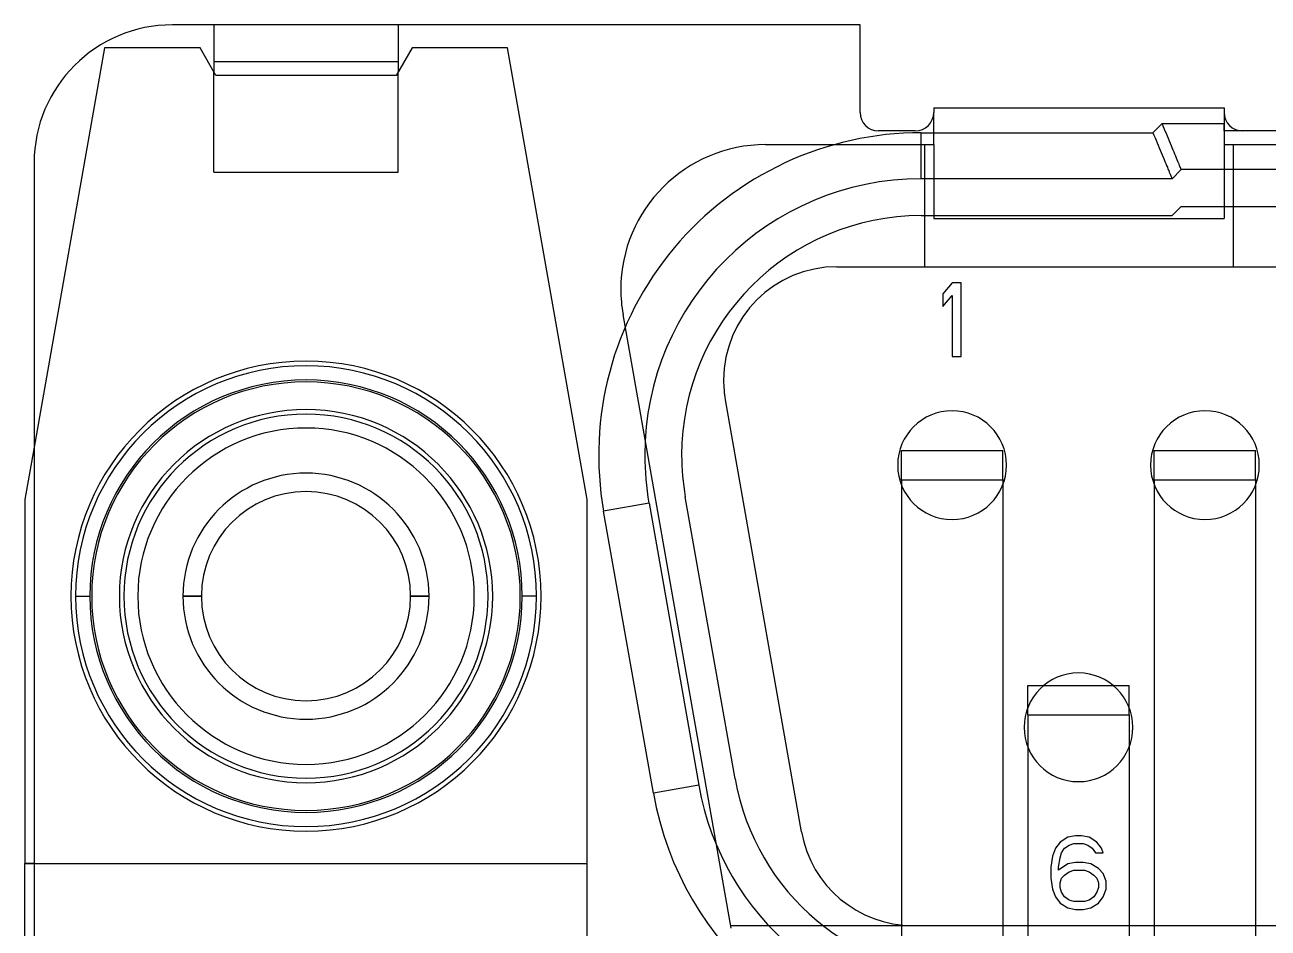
# Model space of a CAD drawing. Header units: millimetres. Extents: x -15.5 to 15.5, y -10.6 to 6.2.
# Drawn here: x -15.55 to -2.06, y -3.6 to 6.2 of the extents above; entities that cross this region are included whole.
import ezdxf

# ---------------------------------------------------------------- set-up
doc = ezdxf.new("R2010")
doc.units = ezdxf.units.MM
doc.layers.add('MAIN-1', color=7, linetype='Continuous')
doc.layers.add('MAIN-2', color=7, linetype='Continuous')

# ---------------------------------------------------------------- blocks, each defined once
blk = doc.blocks.new('D-Sub 1-338168-2 Front')
at = {"layer": 'MAIN-1'}
for p, q in [((6.01, 13.5), (-1.45, 13.5)), ((6.01, 12.55), (6.01, 13.5)), ((6.81, 12.6), (9.96, 12.6)), ((6.81, 12.6), (6.81, 12.55)), ((9.96, 12.6), (9.96, 12.55)), ((9.188, 12.33), (9.288, 12.43)), ((9.288, 12.43), (9.96, 12.43)), ((9.299, 12.402), (9.288, 12.43)), ((9.96, 12.35), (9.96, 12.43)), ((6.61, 12.35), (6.21, 12.35)), ((6.675, 12.33), (9.188, 12.33)), ((6.675, 11.83), (6.675, 12.33)), ((9.188, 12.33), (9.199, 12.302)), ((9.199, 12.302), (9.211, 12.275)), ((9.211, 12.275), (9.222, 12.247)), ((9.311, 12.375), (9.299, 12.402)), ((9.322, 12.347), (9.311, 12.375)), ((9.334, 12.32), (9.322, 12.347)), ((9.345, 12.293), (9.334, 12.32)), ((9.356, 12.266), (9.345, 12.293)), ((10.76, 12.35), (9.96, 12.35)), ((9.222, 12.247), (9.234, 12.22)), ((9.234, 12.22), (9.245, 12.193)), ((9.245, 12.193), (9.256, 12.166)), ((9.256, 12.166), (9.267, 12.139)), ((9.267, 12.139), (9.278, 12.113)), ((9.367, 12.239), (9.356, 12.266)), ((9.378, 12.213), (9.367, 12.239)), ((9.388, 12.188), (9.378, 12.213)), ((9.398, 12.164), (9.388, 12.188)), ((9.408, 12.14), (9.398, 12.164)), ((9.418, 12.117), (9.408, 12.14)), ((9.278, 12.113), (9.288, 12.088)), ((9.288, 12.088), (9.298, 12.064)), ((9.298, 12.064), (9.308, 12.04)), ((9.308, 12.04), (9.318, 12.017)), ((9.318, 12.017), (9.327, 11.995)), ((9.427, 12.095), (9.418, 12.117)), ((9.435, 12.074), (9.427, 12.095)), ((9.444, 12.054), (9.435, 12.074)), ((9.451, 12.035), (9.444, 12.054)), ((9.459, 12.018), (9.451, 12.035)), ((9.465, 12.002), (9.459, 12.018)), ((-2.95, 12), (-2.95, 2.6)), ((9.327, 11.995), (9.335, 11.974)), ((9.335, 11.974), (9.344, 11.954)), ((9.344, 11.954), (9.351, 11.935)), ((9.351, 11.935), (9.359, 11.918)), ((9.359, 11.918), (9.365, 11.902)), ((9.365, 11.902), (9.371, 11.887)), ((9.371, 11.887), (9.377, 11.874)), ((9.377, 11.874), (9.381, 11.863)), ((9.495, 11.93), (9.395, 11.83)), ((9.471, 11.987), (9.465, 12.002)), ((9.477, 11.974), (9.471, 11.987)), ((9.481, 11.963), (9.477, 11.974)), ((9.485, 11.953), (9.481, 11.963)), ((9.489, 11.945), (9.485, 11.953)), ((9.492, 11.938), (9.489, 11.945)), ((9.493, 11.934), (9.492, 11.938)), ((9.495, 11.931), (9.493, 11.934)), ((9.495, 11.93), (9.495, 11.931)), ((15.495, 11.93), (9.495, 11.93)), ((9.395, 11.83), (6.675, 11.83)), ((9.381, 11.863), (9.385, 11.853)), ((9.385, 11.853), (9.389, 11.845)), ((9.389, 11.845), (9.392, 11.838)), ((9.392, 11.838), (9.393, 11.834)), ((9.393, 11.834), (9.395, 11.831)), ((9.395, 11.831), (9.395, 11.83)), ((9.395, 11.43), (9.495, 11.53)), ((9.495, 11.53), (15.495, 11.53)), ((6.675, 11.43), (9.395, 11.43)), ((7.009, 10.7), (6.909, 10.581)), ((7.109, 10.7), (7.009, 10.7)), ((7.109, 9.9), (7.109, 10.7)), ((6.909, 10.581), (6.909, 10.445)), ((6.909, 10.445), (7.009, 10.564)), ((7.009, 10.564), (7.009, 9.9)), ((7.009, 9.9), (7.109, 9.9)), ((-2.95, 8.917), (-3.05, 8.35)), ((4.654, 5.319), (4.114, 8.379)), ((-3.05, 8.35), (-3.05, 4.4)), ((3.721, 8.309), (3.228, 8.222)), ((3.721, 8.309), (4.26, 5.249)), ((3.768, 5.162), (3.228, 8.222)), ((-1.135, 7.3), (-1.335, 7.3)), ((1.135, 7.3), (1.335, 7.3)), ((4.26, 5.249), (3.768, 5.162)), ((8.18, 4.632), (8.13, 4.564)), ((8.263, 4.683), (8.18, 4.632)), ((8.23, 4.564), (8.28, 4.598)), ((8.347, 4.7), (8.263, 4.683)), ((8.28, 4.598), (8.33, 4.615)), ((8.33, 4.615), (8.43, 4.615)), ((8.413, 4.7), (8.347, 4.7)), ((8.497, 4.683), (8.413, 4.7)), ((8.43, 4.615), (8.48, 4.598)), ((8.48, 4.598), (8.53, 4.564)), ((8.58, 4.632), (8.497, 4.683)), ((8.63, 4.564), (8.58, 4.632)), ((8.097, 4.479), (8.08, 4.36)), ((8.13, 4.564), (8.097, 4.479)), ((8.163, 4.36), (8.18, 4.462)), ((8.18, 4.462), (8.197, 4.513)), ((8.197, 4.513), (8.23, 4.564)), ((8.53, 4.564), (8.563, 4.513)), ((8.563, 4.513), (8.647, 4.513)), ((8.647, 4.513), (8.63, 4.564)), ((-2.95, 4.4), (-3.05, 4.4)), ((-3.05, 1.3), (-3.05, 4.4)), ((8.08, 4.36), (8.08, 4.24)), ((8.263, 4.394), (8.163, 4.326)), ((8.163, 4.326), (8.163, 4.36)), ((8.347, 4.411), (8.263, 4.394)), ((8.28, 4.309), (8.33, 4.326)), ((8.33, 4.326), (8.447, 4.326)), ((8.43, 4.411), (8.347, 4.411)), ((8.513, 4.394), (8.43, 4.411)), ((8.447, 4.326), (8.497, 4.309)), ((8.597, 4.343), (8.513, 4.394)), ((8.647, 4.291), (8.597, 4.343)), ((8.08, 4.24), (8.097, 4.121)), ((8.18, 4.189), (8.197, 4.24)), ((8.18, 4.138), (8.18, 4.189)), ((8.197, 4.24), (8.23, 4.274)), ((8.23, 4.274), (8.28, 4.309)), ((8.497, 4.309), (8.547, 4.274)), ((8.547, 4.274), (8.58, 4.24)), ((8.58, 4.24), (8.597, 4.189)), ((8.597, 4.189), (8.597, 4.138)), ((8.68, 4.206), (8.647, 4.291)), ((8.68, 4.121), (8.68, 4.206)), ((8.097, 4.121), (8.13, 4.036)), ((8.197, 4.087), (8.18, 4.138)), ((8.23, 4.036), (8.197, 4.087)), ((8.58, 4.087), (8.547, 4.036)), ((8.597, 4.138), (8.58, 4.087)), ((8.647, 4.036), (8.68, 4.121)), ((8.13, 4.036), (8.18, 3.968)), ((8.18, 3.968), (8.263, 3.917)), ((8.28, 4.002), (8.23, 4.036)), ((8.263, 3.917), (8.347, 3.9)), ((8.33, 3.985), (8.28, 4.002)), ((8.447, 3.985), (8.33, 3.985)), ((8.43, 3.9), (8.513, 3.917)), ((8.497, 4.002), (8.447, 3.985)), ((8.547, 4.036), (8.497, 4.002)), ((8.513, 3.917), (8.597, 3.968)), ((8.597, 3.968), (8.647, 4.036)), ((8.347, 3.9), (8.43, 3.9))]:
    blk.add_line(p, q, dxfattribs=at)
for centre, radius, start, end in [((-1.45, 12), 1.5, 90, 180), ((6.21, 12.55), 0.2, 180, 270), ((6.61, 12.55), 0.2, 270, 0), ((10.16, 12.55), 0.2, 180, 270), ((6.675, 8.83), 3.5, 90, 190), ((6.675, 8.83), 3, 90, 180), ((6.675, 8.83), 2.6, 90, 180), ((0, 7.3), 2.55, 0, 180), ((0, 7.3), 2.5, 0, 180), ((7.009, 8.722), 0.59, 0, 180), ((9.752, 8.722), 0.59, 0, 180), ((6.675, 8.83), 3, 180, 190), ((6.675, 8.83), 2.6, 180, 190), ((0, 7.3), 1.335, 0, 180), ((7.009, 8.722), 0.59, 180, 0), ((9.752, 8.722), 0.59, 180, 0), ((0, 7.3), 1.135, 0, 180), ((0, 7.3), 2.55, 180, 0), ((0, 7.3), 2.5, 180, 0), ((0, 7.3), 1.335, 180, 0), ((0, 7.3), 1.135, 180, 0), ((8.38, 5.877), 0.59, 0, 180), ((8.38, 5.877), 0.59, 180, 0), ((7.215, 5.77), 2.6, 190, 270), ((7.215, 5.77), 3.5, 190, 270), ((7.215, 5.77), 3, 190, 270)]:
    blk.add_arc(centre, radius, start, end, dxfattribs=at)
at = {"layer": 'MAIN-2'}
for p, q in [((-1.45, 13.5), (-1.45, 13.5)), ((-1, 13.5), (-1, 13.1)), ((-1, 13.5), (-1, 13.5)), ((1, 13.5), (1, 13.1)), ((1, 13.5), (1, 13.5)), ((6.01, 13.5), (6.01, 13.5)), ((-2.186, 13.25), (-2.95, 8.917)), ((-1.15, 13.25), (-2.186, 13.25)), ((-2.186, 13.25), (-2.186, 13.25)), ((-0.977, 12.95), (-1.15, 13.25)), ((-1.15, 13.25), (-1.15, 13.25)), ((1.15, 13.25), (0.977, 12.95)), ((2.186, 13.25), (1.15, 13.25)), ((1.15, 13.25), (1.15, 13.25)), ((3.05, 8.35), (2.186, 13.25)), ((2.186, 13.25), (2.186, 13.25)), ((1, 13.1), (-1, 13.1)), ((-1, 13.1), (-1, 12.99)), ((-1, 13.1), (-1, 13.1)), ((1, 13.1), (1, 13.1)), ((1, 13.1), (1, 12.99)), ((-1, 11.9), (-1, 12.99)), ((0.977, 12.95), (-0.977, 12.95)), ((-0.977, 12.95), (-0.977, 12.95)), ((0.977, 12.95), (0.977, 12.95)), ((1, 11.9), (1, 12.99)), ((6.01, 12.55), (6.01, 12.55)), ((6.81, 12.6), (6.81, 12.6)), ((6.81, 12.2), (6.81, 12.55)), ((6.81, 12.55), (6.81, 12.55)), ((9.96, 12.6), (9.96, 12.6)), ((9.96, 12.55), (9.96, 12.2)), ((9.96, 12.55), (9.96, 12.55)), ((6.21, 12.35), (6.21, 12.35)), ((6.61, 12.35), (6.61, 12.35)), ((9.96, 12.35), (9.96, 12.35)), ((10.16, 12.35), (10.16, 12.35)), ((4.985, 12.2), (6.81, 12.2)), ((4.985, 12.2), (4.985, 12.2)), ((6.71, 12.2), (6.71, 10.875)), ((6.71, 12.2), (6.71, 12.2)), ((6.81, 12.2), (6.81, 11.4)), ((6.81, 12.2), (6.81, 12.2)), ((9.96, 12.2), (11.745, 12.2)), ((9.96, 12.2), (9.96, 11.4)), ((9.96, 12.2), (9.96, 12.2)), ((10.06, 10.875), (10.06, 12.2)), ((10.06, 12.2), (10.06, 12.2)), ((-2.95, 12), (-2.95, 12)), ((-1, 11.9), (1, 11.9)), ((-1, 11.9), (-1, 11.9)), ((1, 11.9), (1, 11.9)), ((9.495, 11.93), (9.495, 11.93)), ((6.675, 11.83), (6.675, 11.83)), ((9.395, 11.83), (9.395, 11.83)), ((9.495, 11.53), (9.495, 11.53)), ((6.675, 11.43), (6.675, 11.43)), ((6.81, 11.4), (9.96, 11.4)), ((6.81, 11.4), (6.81, 11.4)), ((9.395, 11.43), (9.395, 11.43)), ((9.96, 11.4), (9.96, 11.4)), ((5.76, 10.875), (6.71, 10.875)), ((5.76, 10.875), (5.76, 10.875)), ((6.71, 10.875), (10.06, 10.875)), ((6.71, 10.875), (6.71, 10.875)), ((10.06, 10.875), (14.93, 10.875)), ((10.06, 10.875), (10.06, 10.875)), ((7.009, 10.7), (7.009, 10.7)), ((7.109, 10.7), (7.109, 10.7)), ((6.909, 10.581), (6.909, 10.581)), ((7.009, 10.564), (7.009, 10.564)), ((6.909, 10.445), (6.909, 10.445)), ((3.439, 10.357), (3.439, 10.357)), ((4.613, 3.697), (3.439, 10.357)), ((7.009, 9.9), (7.009, 9.9)), ((7.109, 9.9), (7.109, 9.9)), ((4.549, 9.431), (4.549, 9.431)), ((5.376, 4.741), (4.549, 9.431)), ((6.459, 8.562), (6.459, 8.882)), ((6.459, 8.882), (7.559, 8.882)), ((6.459, 8.882), (6.459, 8.882)), ((7.559, 8.562), (7.559, 8.882)), ((7.559, 8.882), (7.559, 8.882)), ((9.202, 8.562), (9.202, 8.882)), ((9.202, 8.882), (10.302, 8.882)), ((9.202, 8.882), (9.202, 8.882)), ((10.302, 8.562), (10.302, 8.882)), ((10.302, 8.882), (10.302, 8.882)), ((6.419, 8.722), (6.419, 8.722)), ((7.599, 8.722), (7.599, 8.722)), ((9.162, 8.722), (9.162, 8.722)), ((10.342, 8.722), (10.342, 8.722)), ((6.459, 8.562), (7.559, 8.562)), ((6.459, 8.562), (6.459, 2.1)), ((6.459, 8.562), (6.459, 8.562)), ((7.559, 8.562), (7.559, 8.562)), ((7.559, 8.562), (7.559, 2.1)), ((9.202, 8.562), (10.302, 8.562)), ((9.202, 8.562), (9.202, 8.562)), ((9.202, 8.562), (9.202, 2.1)), ((10.302, 8.562), (10.302, 8.562)), ((10.302, 8.562), (10.302, 2.249)), ((4.114, 8.379), (4.114, 8.379)), ((-3.05, 8.35), (-3.05, 8.35)), ((3.05, 8.35), (3.05, 8.35)), ((3.05, 4.4), (3.05, 8.35)), ((3.721, 8.309), (3.721, 8.309)), ((-2.55, 7.3), (-2.55, 7.3)), ((-2.5, 7.3), (-2.5, 7.3)), ((-2.5, 7.3), (-2.346, 7.3)), ((-2.325, 7.3), (-2.325, 7.3)), ((-2.025, 7.3), (-2.025, 7.3)), ((-1.975, 7.3), (-1.975, 7.3)), ((-1.825, 7.3), (-1.825, 7.3)), ((-1.335, 7.3), (-1.135, 7.3)), ((-1.135, 7.3), (-1.135, 7.3)), ((1.335, 7.3), (1.135, 7.3)), ((1.135, 7.3), (1.135, 7.3)), ((1.825, 7.3), (1.825, 7.3)), ((1.975, 7.3), (1.975, 7.3)), ((2.025, 7.3), (2.025, 7.3)), ((2.325, 7.3), (2.325, 7.3)), ((2.5, 7.3), (2.346, 7.3)), ((2.5, 7.3), (2.5, 7.3)), ((2.55, 7.3), (2.55, 7.3)), ((7.83, 6.012), (7.83, 6.332)), ((7.83, 6.332), (8.93, 6.332)), ((7.83, 6.332), (7.83, 6.332)), ((8.93, 6.012), (8.93, 6.332)), ((8.93, 6.332), (8.93, 6.332)), ((7.83, 6.012), (8.93, 6.012)), ((7.83, 6.012), (7.83, 2.1)), ((7.83, 6.012), (7.83, 6.012)), ((8.93, 6.012), (8.93, 6.012)), ((8.93, 6.012), (8.93, 2.1)), ((7.79, 5.877), (7.79, 5.877)), ((8.97, 5.877), (8.97, 5.877)), ((4.654, 5.319), (4.654, 5.319)), ((4.26, 5.249), (4.26, 5.249)), ((5.376, 4.741), (5.376, 4.741)), ((8.18, 4.632), (8.18, 4.632)), ((8.263, 4.683), (8.263, 4.683)), ((8.28, 4.598), (8.28, 4.598)), ((8.33, 4.615), (8.33, 4.615)), ((8.347, 4.7), (8.347, 4.7)), ((8.413, 4.7), (8.413, 4.7)), ((8.43, 4.615), (8.43, 4.615)), ((8.48, 4.598), (8.48, 4.598)), ((8.497, 4.683), (8.497, 4.683)), ((8.58, 4.632), (8.58, 4.632)), ((8.097, 4.479), (8.097, 4.479)), ((8.13, 4.564), (8.13, 4.564)), ((8.18, 4.462), (8.18, 4.462)), ((8.197, 4.513), (8.197, 4.513)), ((8.23, 4.564), (8.23, 4.564)), ((8.53, 4.564), (8.53, 4.564)), ((8.563, 4.513), (8.563, 4.513)), ((8.63, 4.564), (8.63, 4.564)), ((8.647, 4.513), (8.647, 4.513)), ((-3.05, 4.4), (3.05, 4.4)), ((-2.95, 4.4), (3.05, 4.4)), ((3.05, 1.3), (3.05, 4.4)), ((8.08, 4.36), (8.08, 4.36)), ((8.163, 4.36), (8.163, 4.36)), ((8.163, 4.326), (8.163, 4.326)), ((8.263, 4.394), (8.263, 4.394)), ((8.33, 4.326), (8.33, 4.326)), ((8.347, 4.411), (8.347, 4.411)), ((8.43, 4.411), (8.43, 4.411)), ((8.447, 4.326), (8.447, 4.326)), ((8.513, 4.394), (8.513, 4.394)), ((8.597, 4.343), (8.597, 4.343)), ((8.08, 4.24), (8.08, 4.24)), ((8.18, 4.189), (8.18, 4.189)), ((8.197, 4.24), (8.197, 4.24)), ((8.23, 4.274), (8.23, 4.274)), ((8.28, 4.309), (8.28, 4.309)), ((8.497, 4.309), (8.497, 4.309)), ((8.547, 4.274), (8.547, 4.274)), ((8.58, 4.24), (8.58, 4.24)), ((8.597, 4.189), (8.597, 4.189)), ((8.647, 4.291), (8.647, 4.291)), ((8.68, 4.206), (8.68, 4.206)), ((8.097, 4.121), (8.097, 4.121)), ((8.18, 4.138), (8.18, 4.138)), ((8.197, 4.087), (8.197, 4.087)), ((8.58, 4.087), (8.58, 4.087)), ((8.597, 4.138), (8.597, 4.138)), ((8.68, 4.121), (8.68, 4.121)), ((8.13, 4.036), (8.13, 4.036)), ((8.18, 3.968), (8.18, 3.968)), ((8.23, 4.036), (8.23, 4.036)), ((8.263, 3.917), (8.263, 3.917)), ((8.28, 4.002), (8.28, 4.002)), ((8.33, 3.985), (8.33, 3.985)), ((8.447, 3.985), (8.447, 3.985)), ((8.497, 4.002), (8.497, 4.002)), ((8.513, 3.917), (8.513, 3.917)), ((8.547, 4.036), (8.547, 4.036)), ((8.597, 3.968), (8.597, 3.968)), ((8.647, 4.036), (8.647, 4.036)), ((8.347, 3.9), (8.347, 3.9)), ((8.43, 3.9), (8.43, 3.9)), ((4.608, 3.725), (4.608, 3.725)), ((4.608, 3.725), (10.82, 3.725)), ((4.613, 3.697), (4.613, 3.697)), ((6.587, 3.725), (6.587, 3.725))]:
    blk.add_line(p, q, dxfattribs=at)
for centre, radius, start, end in [((4.985, 10.63), 1.57, 90, 180), ((5.76, 9.645), 1.23, 90, 180), ((4.985, 10.63), 1.57, 180, 190), ((0, 7.3), 2.346, 0, 180), ((0, 7.3), 2.325, 0, 180), ((5.76, 9.645), 1.23, 180, 190), ((0, 7.3), 2.025, 0, 180), ((0, 7.3), 1.975, 0, 180), ((0, 7.3), 1.825, 0, 180), ((0, 7.3), 1.335, 0, 180), ((0, 7.3), 2.346, 180, 0), ((0, 7.3), 2.325, 180, 0), ((0, 7.3), 2.025, 180, 0), ((0, 7.3), 1.975, 180, 0), ((0, 7.3), 1.825, 180, 0), ((0, 7.3), 1.335, 180, 0), ((6.587, 4.955), 1.23, 190, 270)]:
    blk.add_arc(centre, radius, start, end, dxfattribs=at)

msp = doc.modelspace()

# ---------------------------------------------------------------- block references
msp.add_blockref('D-Sub 1-338168-2 Front', (-12.495, -7.3))

doc.saveas('drawing.dxf')
